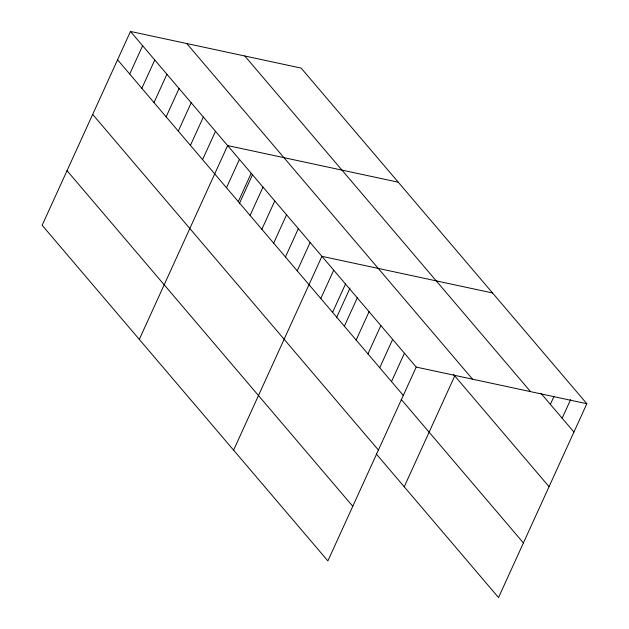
<?xml version="1.0" encoding="UTF-8"?>
<svg xmlns="http://www.w3.org/2000/svg" width="629" height="629" viewBox="0 0 629 629"><rect width="100%" height="100%" fill="white"/><g stroke="black" fill="none" stroke-linecap="round" stroke-linejoin="round"><path stroke-width="0.94" d="M130.478 31.45L42.151 225.276L327.882 560.911L416.217 367.084L130.478 31.45L301.118 68.089L586.849 403.724L498.522 597.55L376.315 454.004M129.708 74.057L142.626 45.713M141.855 88.319L154.765 59.975M153.995 102.582L166.913 74.246M166.142 116.845L179.053 88.508M178.282 131.115L191.2 102.771M190.43 145.378L203.34 117.033M202.569 159.64L215.488 131.304M139.3 339.393L227.627 145.566L398.267 182.206M226.503 187.749L239.421 159.412M238.289 201.594L251.207 173.258M239.272 203.788L252.496 174.776M250.075 215.44L262.993 187.096M261.861 229.286L274.779 200.942M273.646 243.132L286.565 214.788M285.432 256.97L298.35 228.634M297.218 270.816L310.136 242.479M233.587 450.152L321.922 256.325L492.562 292.965M320.798 298.508L333.708 270.171M332.584 312.354L345.494 284.009M336.429 317.904L350.046 288.011M344.37 326.199L357.28 297.855M356.156 340.045L369.066 311.701M367.941 353.891L380.859 325.547M379.727 367.729L392.645 339.393M391.513 381.575L404.431 353.239M404.227 486.791L454.759 375.914M550.367 404.368L554 396.404M562.153 418.214L570.629 399.619M416.217 367.084L586.849 403.724M541.058 393.44L573.939 432.06M244.807 55.997L530.546 391.631M186.789 43.543L472.528 379.169M453.517 374.459L549.046 486.673M117.568 59.786L403.299 395.421M401.2 399.391L523.407 542.937M92.675 114.399L378.414 450.034M67.036 170.671L352.767 506.298"/></g></svg>
